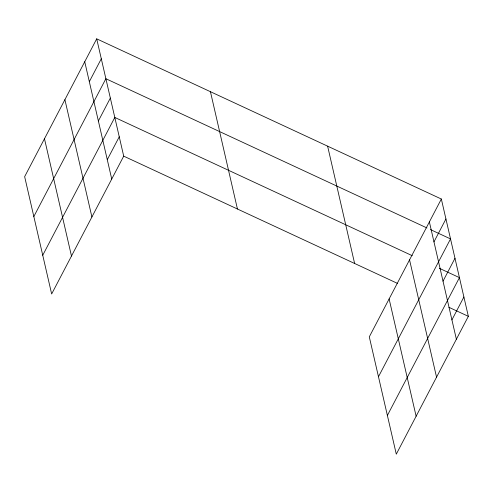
<?xml version="1.0" encoding="UTF-8"?>
<svg xmlns="http://www.w3.org/2000/svg" width="493" height="493" viewBox="0 0 493 493"><rect width="100%" height="100%" fill="white"/><g stroke="black" fill="none" stroke-linecap="round" stroke-linejoin="round"><path stroke-width="0.74" d="M96.708 38.836L24.65 176.66L51.654 293.976L123.706 156.145L96.708 38.836L441.346 199.024L468.35 316.34L396.292 454.164L369.294 336.855L441.346 199.024M89.325 81.678L101.293 58.778M33.832 216.55L105.884 78.72L426.95 227.951M98.372 120.976L110.34 98.076M42.743 255.263L114.795 117.433L412.284 255.707M107.277 159.689L119.251 136.789M433.963 241.872L445.937 218.966M378.47 376.738L450.528 238.914L430.42 229.565M443.01 281.17L454.984 258.27M387.381 415.451L459.439 277.627L439.331 268.278M451.921 319.883L463.895 296.983M123.706 156.145L397.617 283.457M448.932 307.312L468.35 316.34M429.378 221.924L456.376 339.239M409.547 259.854L436.551 377.163M389.119 298.931L416.123 416.24M327.617 146.162L354.621 263.472M210.437 91.698L237.441 209.007M84.734 61.736L111.732 179.045M64.903 99.66L91.908 216.975M44.475 138.736L71.479 256.046"/></g></svg>
